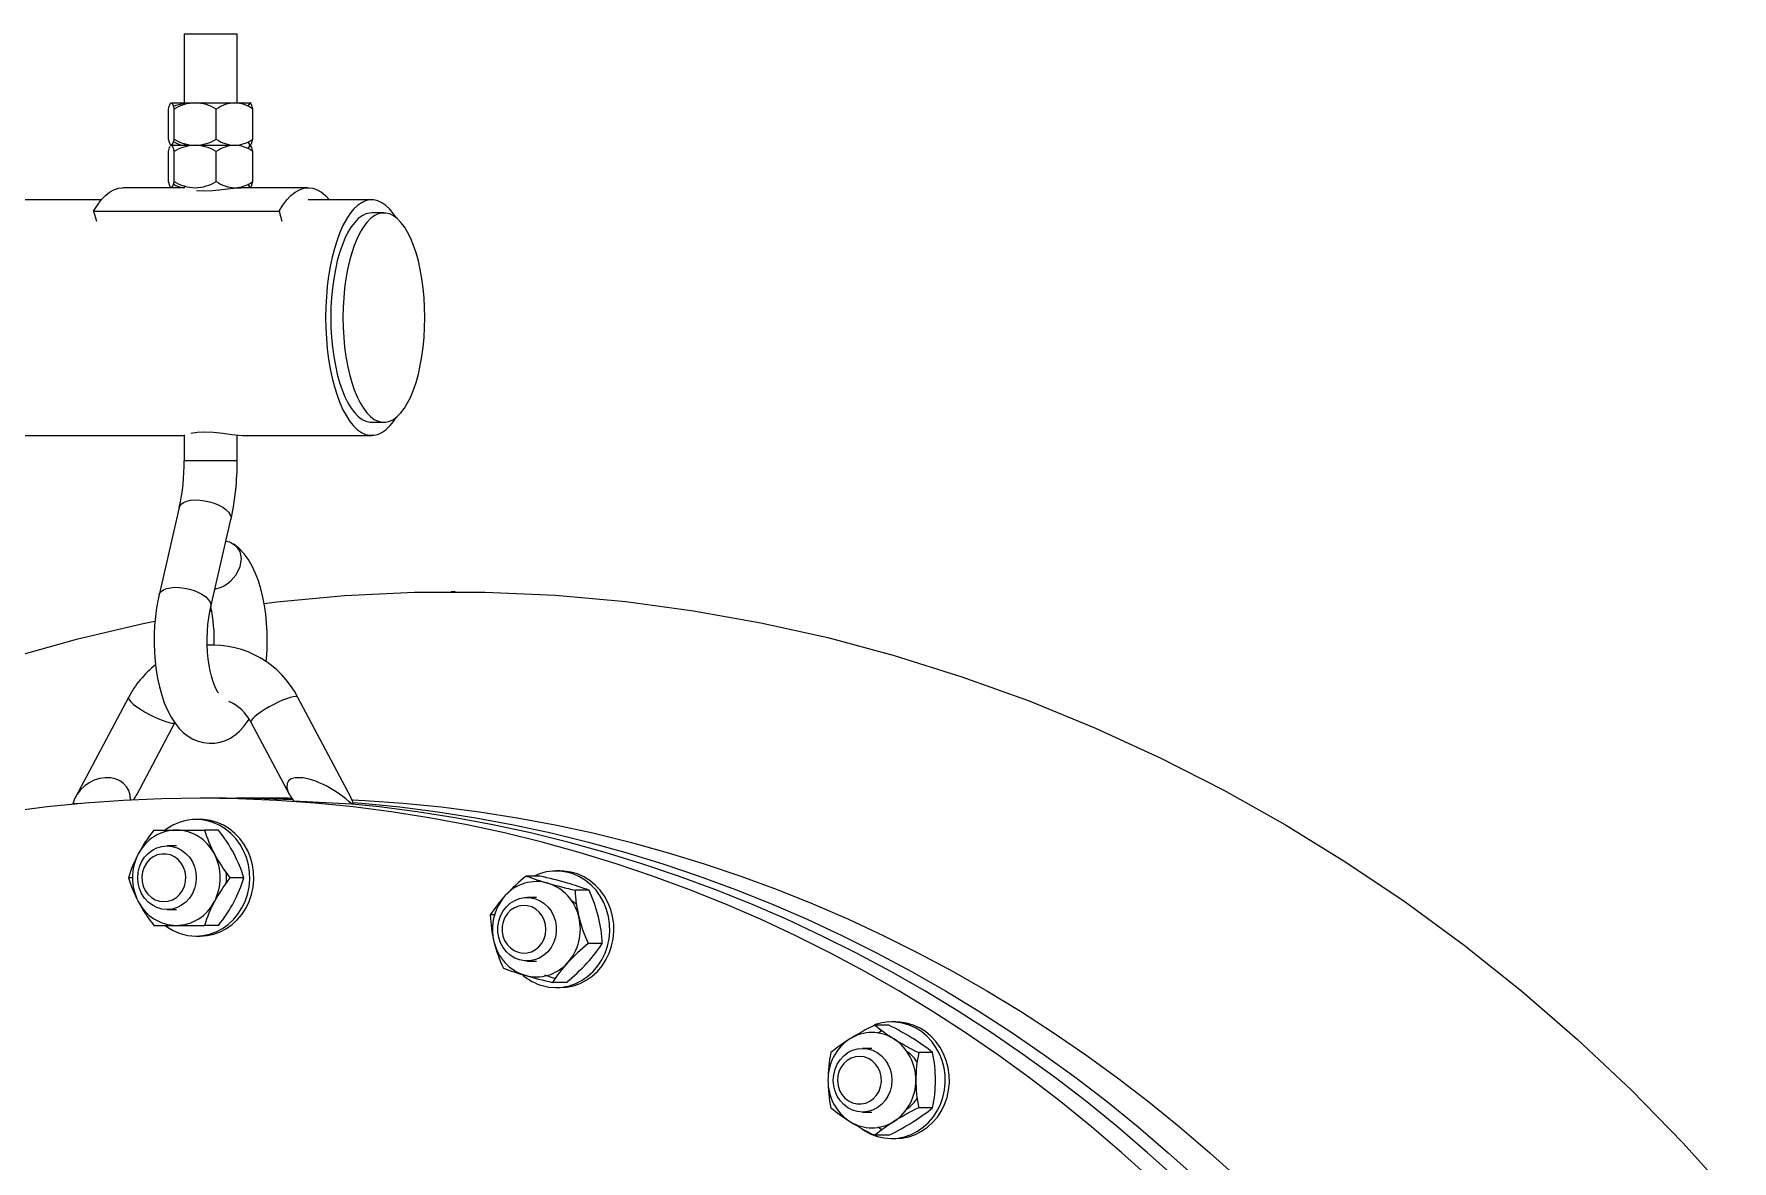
# Model space of a CAD drawing. Header units: inches. Extents: x 0 to 4731, y 0 to 1632.
# Drawn here: x 1602.51 to 1627.72, y 582.76 to 599.5 of the extents above; entities that cross this region are included whole.
import ezdxf

# ---------------------------------------------------------------- set-up
doc = ezdxf.new("R2010")
doc.units = ezdxf.units.IN
doc.header["$LTSCALE"] = 48
doc.header["$MEASUREMENT"] = 0
doc.layers.add('Equipment-AM_0', color=7, linetype='Continuous', lineweight=50)

msp = doc.modelspace()

# ---------------------------------------------------------------- linework, layer by layer
at = {"layer": 'Equipment-AM_0', "lineweight": 18}
for p, q in [((1604.73667, 599.498675), (1604.73667, 598.446954)), ((1604.73667, 599.498675), (1605.524072, 599.498675)), ((1605.524072, 598.475053), (1605.524072, 599.498675)), ((1604.50267, 597.93649), (1604.50267, 598.383694)), ((1604.53982, 598.475053), (1604.544222, 598.475053)), ((1604.544222, 598.475053), (1604.899625, 598.475053)), ((1604.585774, 597.93649), (1604.585774, 598.383694)), ((1604.899625, 598.475053), (1605.485774, 598.475053)), ((1605.213475, 597.93649), (1605.213475, 598.383694)), ((1605.485774, 598.475053), (1605.720922, 598.475053)), ((1605.758073, 597.93649), (1605.758073, 598.383694)), ((1604.73667, 597.873128), (1604.73667, 597.845131)), ((1604.50267, 597.306569), (1604.50267, 597.753773)), ((1604.53982, 597.845131), (1604.533894, 597.839205)), ((1604.53982, 597.845131), (1604.544222, 597.845131)), ((1604.544222, 597.845131), (1604.899625, 597.845131)), ((1604.585774, 597.306569), (1604.585774, 597.753773)), ((1604.899625, 597.845131), (1605.485774, 597.845131)), ((1605.213475, 597.306569), (1605.213475, 597.753773)), ((1605.758073, 597.306569), (1605.758073, 597.753773)), ((1604.73667, 597.21521), (1603.824563, 597.21521)), ((1604.73667, 597.243206), (1604.73667, 597.209067)), ((1606.57883, 597.21521), (1605.58222, 597.21521)), ((1603.507358, 597.036076), (1583.892371, 597.036076)), ((1603.392217, 596.86633), (1606.146483, 596.86633)), ((1603.392217, 596.86633), (1603.432363, 596.719592)), ((1606.146483, 596.86633), (1606.18663, 596.719592)), ((1607.521079, 597.036076), (1606.57883, 597.036076)), ((1607.70228, 596.841194), (1607.521079, 596.841194)), ((1607.521079, 593.730958), (1607.70228, 593.730958)), ((1596.018938, 593.536076), (1604.73667, 593.536076)), ((1604.73667, 593.54285), (1604.73667, 593.160092)), ((1605.524072, 593.160092), (1605.524072, 593.542177)), ((1605.595614, 593.536076), (1607.521079, 593.536076)), ((1605.524072, 593.160092), (1604.736754, 593.160092)), ((1604.663097, 592.466547), (1604.362934, 591.169112)), ((1605.130073, 590.991634), (1605.430236, 592.289069)), ((1608.75999, 591.215702), (1608.701147, 591.215702)), ((1605.116826, 590.928165), (1605.142864, 590.931787)), ((1603.908213, 589.645165), (1603.120984, 588.16389)), ((1607.211084, 588.16389), (1606.423855, 589.645165)), ((1604.037187, 588.210009), (1604.598127, 589.265492)), ((1605.728547, 589.275641), (1606.294881, 588.210009)), ((1603.202624, 588.06979), (1603.0814, 588.062888)), ((1605.358323, 588.148281), (1604.973745, 588.148281)), ((1606.28131, 588.148281), (1605.665985, 588.148281)), ((1606.28131, 588.148281), (1606.333465, 588.148213)), ((1606.361179, 588.111779), (1607.219902, 588.062888)), ((1604.973745, 587.83332), (1604.912212, 587.83332)), ((1604.286148, 587.67584), (1604.619933, 587.67584)), ((1604.619933, 587.67584), (1605.03939, 587.67584)), ((1605.245997, 587.67584), (1605.03939, 587.67584)), ((1604.619933, 587.43962), (1604.481485, 587.43962)), ((1610.32017, 587.068664), (1610.258637, 587.068664)), ((1603.967607, 586.967179), (1603.909528, 586.967179)), ((1605.622618, 586.967179), (1605.416011, 586.967179)), ((1610.020848, 586.992931), (1609.814241, 586.992931)), ((1610.748423, 586.781142), (1610.541816, 586.781142)), ((1609.966358, 586.674963), (1609.82791, 586.674963)), ((1604.286148, 586.258517), (1604.619933, 586.258517)), ((1604.481485, 586.494738), (1604.619933, 586.494738)), ((1604.619933, 586.258517), (1605.03939, 586.258517)), ((1605.245997, 586.258517), (1605.03939, 586.258517)), ((1609.343845, 586.414311), (1609.281618, 586.414311)), ((1604.912212, 586.101037), (1604.973745, 586.101037)), ((1610.943376, 585.990732), (1610.736769, 585.990732)), ((1609.82791, 585.730081), (1609.966358, 585.730081)), ((1610.410754, 585.412113), (1610.204147, 585.412113)), ((1610.258637, 585.33638), (1610.32017, 585.33638)), ((1615.197876, 584.778954), (1614.991268, 584.778954)), ((1615.302244, 584.826804), (1615.240712, 584.826804)), ((1614.948433, 584.433103), (1614.809984, 584.433103)), ((1615.850202, 584.369808), (1615.643595, 584.369808)), ((1614.809984, 583.488221), (1614.948433, 583.488221)), ((1615.850202, 583.551516), (1615.643595, 583.551516)), ((1615.094973, 583.223231), (1615.037102, 583.265059)), ((1615.197876, 583.14237), (1614.991268, 583.14237)), ((1615.240712, 583.09452), (1615.302244, 583.09452))]:
    msp.add_line(p, q, dxfattribs=at)
at = {"layer": 'Equipment-AM_0', "lineweight": 18, "flags": 128}
for points in [[(1604.50267, 598.383694), (1604.519991, 598.44248), (1604.539004, 598.473503), (1604.544222, 598.475053)], [(1604.544222, 598.475053), (1604.555021, 598.468441), (1604.565821, 598.449032), (1604.585774, 598.383694)], [(1604.574425, 598.420856), (1604.616179, 598.44248), (1604.73667, 598.472481)], [(1605.758073, 598.383694), (1605.740751, 598.44248), (1605.721738, 598.473503), (1605.716521, 598.475053)], [(1604.544222, 597.845131), (1604.533423, 597.851743), (1604.522623, 597.871152), (1604.50267, 597.93649)], [(1604.585774, 597.93649), (1604.568453, 597.877703), (1604.54944, 597.846681), (1604.544222, 597.845131)], [(1605.685634, 597.900293), (1605.69229, 597.877703), (1605.711303, 597.846681), (1605.716521, 597.845131)], [(1605.716521, 597.845131), (1605.72732, 597.851743), (1605.738119, 597.871152), (1605.758073, 597.93649)], [(1604.50267, 597.753773), (1604.519991, 597.812559), (1604.528199, 597.825951)], [(1604.535399, 597.8377), (1604.539004, 597.843581), (1604.544222, 597.845131)], [(1604.544222, 597.845131), (1604.555021, 597.83852), (1604.565821, 597.819111), (1604.585774, 597.753773)], [(1605.758073, 597.753773), (1605.740751, 597.812559), (1605.721738, 597.843581), (1605.716521, 597.845131)], [(1603.392217, 596.86633), (1603.447677, 596.956755), (1603.506005, 597.034465), (1603.566758, 597.098869), (1603.629472, 597.149476), (1603.693672, 597.185902), (1603.758867, 597.207869), (1603.824563, 597.21521)], [(1604.544222, 597.21521), (1604.533423, 597.221821), (1604.522623, 597.24123), (1604.50267, 597.306569)], [(1604.585774, 597.306569), (1604.568453, 597.247782), (1604.54944, 597.21676), (1604.544222, 597.21521)], [(1604.920415, 597.175873), (1605.030747, 597.170426), (1605.162525, 597.174522), (1605.297719, 597.186323), (1605.424634, 597.201047), (1605.527971, 597.212286), (1605.58222, 597.21521)], [(1605.685634, 597.270372), (1605.69229, 597.247782), (1605.711303, 597.21676), (1605.716521, 597.21521)], [(1605.716521, 597.21521), (1605.72732, 597.221821), (1605.738119, 597.24123), (1605.758073, 597.306569)], [(1606.146483, 596.86633), (1606.201943, 596.956755), (1606.260271, 597.034465), (1606.321024, 597.098869), (1606.383739, 597.149476), (1606.447938, 597.185902), (1606.513134, 597.207869), (1606.57883, 597.21521), (1606.644525, 597.207869), (1606.709721, 597.185902), (1606.77392, 597.149476), (1606.836635, 597.098869), (1606.896034, 597.036076)], [(1607.883025, 596.770803), (1607.8451, 596.827118), (1607.789821, 596.89525), (1607.732378, 596.950425), (1607.673234, 596.9922), (1607.612865, 597.020238), (1607.551756, 597.034314), (1607.490401, 597.034314), (1607.429293, 597.020238), (1607.368924, 596.9922), (1607.309779, 596.950425), (1607.252336, 596.89525), (1607.197057, 596.827119), (1607.144387, 596.74658), (1607.094749, 596.654282), (1607.048544, 596.550968), (1607.006144, 596.437469), (1606.967889, 596.314701), (1606.934089, 596.18365), (1606.905015, 596.045373), (1606.8809, 595.900983), (1606.861941, 595.751641), (1606.848288, 595.598551), (1606.840052, 595.442946), (1606.837299, 595.286077), (1606.840052, 595.129208), (1606.848288, 594.973602), (1606.86194, 594.820512), (1606.8809, 594.671171), (1606.905014, 594.52678), (1606.934089, 594.388503), (1606.967889, 594.257452), (1607.006144, 594.134684), (1607.048544, 594.021186), (1607.094749, 593.917871), (1607.144386, 593.825573), (1607.197057, 593.745034), (1607.252336, 593.676903), (1607.309779, 593.621727), (1607.368923, 593.579952), (1607.429292, 593.551914), (1607.490401, 593.537838), (1607.551756, 593.537838), (1607.612864, 593.551914), (1607.673234, 593.579952), (1607.732378, 593.621727), (1607.789821, 593.676902), (1607.8451, 593.745034), (1607.883025, 593.80135)], [(1607.521079, 596.841194), (1607.492166, 596.839433), (1607.434603, 596.825365), (1607.377824, 596.797358), (1607.322341, 596.755664), (1607.268659, 596.700661), (1607.217262, 596.632848), (1607.168617, 596.552838), (1607.123164, 596.461356), (1607.081314, 596.359231), (1607.043447, 596.247386), (1607.009905, 596.126837), (1606.980993, 595.998673), (1606.956972, 595.864055), (1606.938059, 595.724204), (1606.924426, 595.580384), (1606.916197, 595.4339), (1606.913446, 595.286076), (1606.916197, 595.138253), (1606.924426, 594.991768), (1606.938059, 594.847949), (1606.956972, 594.708097), (1606.980993, 594.57348), (1607.009905, 594.445316), (1607.043447, 594.324766), (1607.081314, 594.212922), (1607.123164, 594.110796), (1607.168617, 594.019314), (1607.217262, 593.939304), (1607.268659, 593.871491), (1607.322341, 593.816488), (1607.377824, 593.774794), (1607.434603, 593.746787), (1607.492166, 593.73272), (1607.521079, 593.730958)], [(1608.309913, 595.286076), (1608.307162, 595.4339), (1608.298933, 595.580384), (1608.2853, 595.724204), (1608.266387, 595.864055), (1608.242366, 595.998673), (1608.213454, 596.126837), (1608.179912, 596.247386), (1608.142045, 596.359231), (1608.100195, 596.461356), (1608.054742, 596.552838), (1608.006097, 596.632848), (1607.9547, 596.700661), (1607.901018, 596.755664), (1607.845535, 596.797358), (1607.788756, 596.825365), (1607.731193, 596.839433), (1607.673368, 596.839433), (1607.615805, 596.825365), (1607.559025, 596.797358), (1607.503543, 596.755664), (1607.44986, 596.700661), (1607.398464, 596.632848), (1607.349819, 596.552838), (1607.304365, 596.461356), (1607.262516, 596.359231), (1607.224648, 596.247386), (1607.191107, 596.126837), (1607.162195, 595.998673), (1607.138173, 595.864055), (1607.119261, 595.724204), (1607.105628, 595.580384), (1607.097399, 595.4339), (1607.094647, 595.286076), (1607.097399, 595.138253), (1607.105628, 594.991768), (1607.119261, 594.847949), (1607.138173, 594.708097), (1607.162195, 594.57348), (1607.191107, 594.445316), (1607.224648, 594.324766), (1607.262516, 594.212922), (1607.304365, 594.110796), (1607.349819, 594.019314), (1607.398464, 593.939304), (1607.44986, 593.871491), (1607.503543, 593.816488), (1607.559025, 593.774794), (1607.615805, 593.746787), (1607.673368, 593.73272), (1607.731193, 593.73272), (1607.788756, 593.746787), (1607.845535, 593.774794), (1607.901018, 593.816488), (1607.9547, 593.871491), (1608.006097, 593.939304), (1608.054742, 594.019314), (1608.100195, 594.110796), (1608.142045, 594.212922), (1608.179912, 594.324766), (1608.213454, 594.445316), (1608.242366, 594.57348), (1608.266387, 594.708097), (1608.2853, 594.847949), (1608.298933, 594.991768), (1608.307162, 595.138253), (1608.309913, 595.286076)], [(1604.834448, 593.572306), (1604.930245, 593.586406), (1605.032482, 593.590509)], [(1605.032482, 593.590509), (1605.171324, 593.584669), (1605.312721, 593.569808), (1605.444246, 593.551992), (1605.55026, 593.538958), (1605.595622, 593.537335)], [(1604.663097, 592.466547), (1604.670229, 592.486253), (1604.693038, 592.516228), (1604.728628, 592.5412), (1604.775712, 592.560267), (1604.832589, 592.572739), (1604.897204, 592.578166), (1604.967221, 592.576352), (1605.040109, 592.567362), (1605.113234, 592.55152), (1605.183953, 592.5294), (1605.24971, 592.501802), (1605.308129, 592.469722), (1605.357097, 592.434319), (1605.394846, 592.396875), (1605.420011, 592.358741), (1605.431682, 592.321296), (1605.430236, 592.289069)], [(1605.355429, 591.965721), (1605.414227, 591.954309), (1605.503082, 591.898478), (1605.56175, 591.813451), (1605.583667, 591.706117), (1605.564184, 591.585188), (1605.50113, 591.461855), (1605.428064, 591.378287)], [(1605.953576, 590.17539), (1605.958089, 590.217007), (1605.966837, 590.349959), (1605.970149, 590.483692), (1605.968053, 590.617397), (1605.960559, 590.750215), (1605.947658, 590.881284), (1605.929305, 591.009855), (1605.905387, 591.135259), (1605.875688, 591.256928), (1605.839812, 591.374416), (1605.797085, 591.487372), (1605.746448, 591.595397), (1605.686505, 591.697584), (1605.626384, 591.779407), (1605.56277, 591.848722), (1605.496, 591.906304), (1605.471179, 591.922869)], [(1604.362934, 591.169112), (1604.348811, 591.104074), (1604.326097, 590.976452), (1604.309066, 590.846105), (1604.297585, 590.713835), (1604.291568, 590.580392), (1604.29097, 590.446571), (1604.295772, 590.313187), (1604.305974, 590.181149), (1604.3216, 590.051243), (1604.342724, 589.924182), (1604.369504, 589.800588), (1604.402236, 589.680967), (1604.441441, 589.56571), (1604.487975, 589.455161), (1604.543098, 589.349885), (1604.600785, 589.261416), (1604.662583, 589.18524), (1604.727613, 589.121335), (1604.795837, 589.068714), (1604.867353, 589.026698), (1604.942005, 588.99513), (1605.019268, 588.974185), (1605.105441, 588.963789), (1605.190032, 588.966381), (1605.271634, 588.981012), (1605.349247, 589.006618), (1605.422549, 589.042343), (1605.491578, 589.087707), (1605.556673, 589.142773), (1605.618329, 589.20827), (1605.676905, 589.285462), (1605.700299, 589.323535)], [(1604.362915, 591.169032), (1604.370066, 591.188818), (1604.392875, 591.218793), (1604.428464, 591.243765), (1604.475549, 591.262832), (1604.532426, 591.275304), (1604.597041, 591.280731), (1604.667057, 591.278917), (1604.739946, 591.269927), (1604.813071, 591.254085), (1604.88379, 591.231965), (1604.949547, 591.204367), (1605.007965, 591.172287), (1605.056934, 591.136884), (1605.094683, 591.09944), (1605.119848, 591.061306), (1605.131519, 591.023861), (1605.130092, 590.991716)], [(1605.923483, 591.040379), (1606.111405, 591.066521), (1607.114578, 591.16004), (1608.154476, 591.209017), (1609.200134, 591.210052), (1610.248576, 591.163217), (1611.296821, 591.06858), (1612.298137, 590.933322), (1613.297417, 590.754601), (1614.292034, 590.532968), (1615.279362, 590.268976), (1616.286402, 589.953365), (1617.283753, 589.59355), (1618.268662, 589.1906), (1619.238379, 588.745585), (1620.17218, 588.269394), (1621.089583, 587.753736), (1621.988186, 587.199977), (1622.865589, 586.609483), (1623.744463, 585.964613), (1624.599102, 585.28202), (1625.427144, 584.563521), (1626.226228, 583.81093), (1626.988628, 583.031979), (1627.720898, 582.220777)], [(1605.246069, 589.714001), (1605.243233, 589.717217), (1605.233496, 589.730376), (1605.218958, 589.754073), (1605.201106, 589.788996), (1605.181307, 589.835449), (1605.160844, 589.893269), (1605.140895, 589.961834), (1605.122496, 590.040123), (1605.106514, 590.126815), (1605.093641, 590.220373), (1605.084398, 590.319125), (1605.079147, 590.421311), (1605.0781, 590.525129), (1605.081324, 590.628751), (1605.088739, 590.730267), (1605.100113, 590.82784), (1605.115058, 590.919693), (1605.130073, 590.991634)], [(1591.610049, 583.154428), (1591.931963, 583.537017), (1592.623344, 584.291397), (1593.364495, 585.03236), (1594.135703, 585.737414), (1594.935142, 586.404718), (1595.760988, 587.032434), (1596.59644, 587.609086), (1597.456393, 588.146562), (1598.338795, 588.643466), (1599.241592, 589.098403), (1600.192135, 589.522446), (1601.163017, 589.901043), (1602.151623, 590.233126), (1603.15534, 590.517623), (1604.129224, 590.744852), (1604.303079, 590.777134)], [(1603.908205, 589.645151), (1603.907325, 589.643153), (1603.908672, 589.626004), (1603.922567, 589.60287), (1603.948509, 589.574587), (1603.985559, 589.542178), (1604.032379, 589.506812), (1604.087276, 589.46977), (1604.148267, 589.432388), (1604.213147, 589.39602), (1604.279571, 589.361978), (1604.345138, 589.331493), (1604.407478, 589.305668), (1604.464339, 589.285435), (1604.513665, 589.271526), (1604.553674, 589.264444), (1604.582919, 589.264444), (1604.600344, 589.271526), (1604.603445, 589.2755)], [(1606.390051, 589.657253), (1606.355267, 589.653696), (1606.310396, 589.643153), (1606.257061, 589.626004), (1606.197189, 589.60287), (1606.132945, 589.574587), (1606.066649, 589.542178), (1606.000699, 589.506812), (1605.937477, 589.46977), (1605.87927, 589.432388), (1605.82818, 589.39602), (1605.786054, 589.361978), (1605.754414, 589.331493), (1605.734405, 589.305668), (1605.72675, 589.285435), (1605.728547, 589.275641)], [(1606.423855, 589.645165), (1606.413492, 589.653696), (1606.390051, 589.657253)], [(1619.095479, 582.488579), (1618.657819, 582.884012), (1618.210781, 583.266864), (1617.75467, 583.636871), (1617.2898, 583.993781), (1616.81649, 584.337349), (1616.335063, 584.66734), (1615.845849, 584.983527), (1615.349185, 585.285693), (1614.845409, 585.573632), (1614.334868, 585.847146), (1613.817911, 586.106048), (1613.294893, 586.35016), (1612.766172, 586.579315), (1612.232111, 586.793356), (1611.693075, 586.992136), (1611.149434, 587.175519), (1610.60156, 587.343379), (1610.04983, 587.495602), (1609.49462, 587.632083), (1608.936312, 587.752728), (1608.375289, 587.857454), (1607.811934, 587.946191), (1607.246634, 588.018877), (1606.679776, 588.075462), (1606.111749, 588.115908), (1605.542942, 588.140186), (1604.973745, 588.148281), (1604.404548, 588.140186), (1603.835741, 588.115908), (1603.267714, 588.075462), (1602.700856, 588.018877), (1602.135556, 587.946191)], [(1606.351796, 588.123613), (1605.92752, 588.140186), (1605.358323, 588.148281)], [(1619.480057, 582.488579), (1619.042397, 582.884012), (1618.595359, 583.266864), (1618.139248, 583.636871), (1617.674378, 583.993781), (1617.201068, 584.337349), (1616.719641, 584.66734), (1616.230427, 584.983527), (1615.733763, 585.285693), (1615.229987, 585.573632), (1614.719446, 585.847146), (1614.202489, 586.106048), (1613.679471, 586.35016), (1613.15075, 586.579315), (1612.616689, 586.793356), (1612.077653, 586.992136), (1611.534012, 587.175519), (1610.986138, 587.343379), (1610.434408, 587.495602), (1609.879198, 587.632083), (1609.32089, 587.752728), (1608.759866, 587.857454), (1608.196512, 587.946191), (1607.631211, 588.018877), (1607.182235, 588.065033)], [(1607.229247, 588.125823), (1607.419314, 588.115908), (1607.987341, 588.075462), (1608.554198, 588.018877), (1609.119498, 587.946191), (1609.682853, 587.857454), (1610.243877, 587.752728), (1610.802185, 587.632083), (1611.357394, 587.495602), (1611.909125, 587.343379), (1612.456999, 587.175519), (1613.00064, 586.992136), (1613.539676, 586.793356), (1614.073737, 586.579315), (1614.602458, 586.35016), (1615.125476, 586.106048), (1615.642433, 585.847146), (1616.152974, 585.573632), (1616.65675, 585.285693), (1617.153414, 584.983527), (1617.642628, 584.66734), (1618.124055, 584.337349), (1618.597365, 583.993781), (1619.062235, 583.636871), (1619.518345, 583.266864), (1619.965384, 582.884012), (1620.403044, 582.488579)], [(1607.244012, 588.085993), (1607.372016, 588.075462), (1607.938874, 588.018877), (1608.504174, 587.946191), (1609.067529, 587.857454), (1609.628552, 587.752728), (1610.18686, 587.632083), (1610.74207, 587.495602), (1611.2938, 587.343379), (1611.841674, 587.175519), (1612.385315, 586.992136), (1612.924351, 586.793356), (1613.458413, 586.579315), (1613.987134, 586.35016), (1614.510152, 586.106048), (1615.027108, 585.847146), (1615.537649, 585.573632), (1616.041425, 585.285693), (1616.53809, 584.983527), (1617.027303, 584.66734), (1617.50873, 584.337349), (1617.982041, 583.993781), (1618.44691, 583.636871), (1618.903021, 583.266864), (1619.350059, 582.884012), (1619.787719, 582.488579)], [(1604.912212, 586.101037), (1605.014167, 586.108148), (1605.114448, 586.129364), (1605.211408, 586.164337), (1605.303455, 586.212493), (1605.389079, 586.273041), (1605.466871, 586.344986), (1605.535557, 586.427148), (1605.594007, 586.518177), (1605.641262, 586.616579), (1605.676546, 586.720737), (1605.69928, 586.828942), (1605.70909, 586.939417), (1605.705816, 587.050348), (1605.68951, 587.159913), (1605.660442, 587.266314), (1605.619087, 587.367802), (1605.566126, 587.462713), (1605.502427, 587.549486), (1605.429037, 587.626699), (1605.347161, 587.693082), (1605.258143, 587.747545), (1605.163444, 587.789195), (1605.064621, 587.817348), (1604.963295, 587.831541), (1604.86113, 587.831541), (1604.759804, 587.817348), (1604.66098, 587.789195), (1604.566282, 587.747545), (1604.477264, 587.693082), (1604.453804, 587.67584)], [(1604.973745, 586.101037), (1605.0757, 586.108148), (1605.17598, 586.129364), (1605.272941, 586.164337), (1605.364988, 586.212493), (1605.450611, 586.273041), (1605.528404, 586.344986), (1605.597089, 586.427148), (1605.65554, 586.518177), (1605.702795, 586.616579), (1605.738079, 586.720737), (1605.760813, 586.828942), (1605.770623, 586.939417), (1605.767348, 587.050348), (1605.751043, 587.159913), (1605.721974, 587.266314), (1605.68062, 587.367802), (1605.627658, 587.462713), (1605.563959, 587.549486), (1605.490569, 587.626699), (1605.408693, 587.693082), (1605.319675, 587.747545), (1605.224977, 587.789195), (1605.126153, 587.817348), (1605.024827, 587.831541), (1604.973745, 587.83332)], [(1604.481485, 586.494738), (1604.405968, 586.501915), (1604.332746, 586.523229), (1604.264043, 586.558033), (1604.201947, 586.605268), (1604.148345, 586.663499), (1604.104864, 586.730958), (1604.072828, 586.805594), (1604.053208, 586.88514), (1604.046601, 586.967179), (1604.053208, 587.049217), (1604.072828, 587.128763), (1604.104864, 587.203399), (1604.148345, 587.270858), (1604.201947, 587.329089), (1604.264043, 587.376324), (1604.332746, 587.411128), (1604.405968, 587.432442), (1604.481485, 587.43962), (1604.557002, 587.432442), (1604.630224, 587.411128), (1604.698927, 587.376324), (1604.761023, 587.329089), (1604.814626, 587.270858), (1604.858106, 587.203399), (1604.890143, 587.128763), (1604.909762, 587.049217), (1604.916369, 586.967179), (1604.909762, 586.88514), (1604.890143, 586.805594), (1604.858106, 586.730958), (1604.814626, 586.663499), (1604.761023, 586.605268), (1604.698927, 586.558033), (1604.630224, 586.523229), (1604.557002, 586.501915), (1604.481485, 586.494738)], [(1604.435336, 586.612848), (1604.500992, 586.620101), (1604.56396, 586.641564), (1604.621662, 586.676357), (1604.671736, 586.723056), (1604.712132, 586.77975), (1604.741196, 586.844118), (1604.757738, 586.913523), (1604.76108, 586.985125), (1604.751087, 587.055992), (1604.728167, 587.123224), (1604.693258, 587.184067), (1604.647789, 587.23603), (1604.593623, 587.276986), (1604.532977, 587.305259), (1604.468333, 587.319691), (1604.402338, 587.319691), (1604.337695, 587.305259), (1604.277048, 587.276986), (1604.222882, 587.23603), (1604.177414, 587.184067), (1604.142505, 587.123224), (1604.119585, 587.055992), (1604.109591, 586.985125), (1604.112934, 586.913523), (1604.129476, 586.844118), (1604.158539, 586.77975), (1604.198935, 586.723056), (1604.249009, 586.676357), (1604.306711, 586.641564), (1604.36968, 586.620101), (1604.435336, 586.612848)], [(1610.052284, 585.365893), (1610.152459, 585.344095), (1610.254377, 585.336393), (1610.356366, 585.342912), (1610.456749, 585.363546), (1610.55388, 585.397955), (1610.646163, 585.445576), (1610.732083, 585.505626), (1610.810228, 585.577119), (1610.879317, 585.658881), (1610.938214, 585.74957), (1610.985952, 585.847696), (1611.021748, 585.951648), (1611.045014, 586.059719), (1611.055367, 586.170136), (1611.052638, 586.281084), (1611.036872, 586.390742), (1611.008327, 586.49731), (1610.967472, 586.599037), (1610.914978, 586.694253), (1610.851707, 586.781396), (1610.778698, 586.859033), (1610.697149, 586.92589), (1610.6084, 586.98087), (1610.513908, 587.023069), (1610.415224, 587.051795), (1610.31397, 587.066575), (1610.211806, 587.067168), (1610.110412, 587.053564), (1610.011451, 587.025985), (1609.932598, 586.992931)], [(1610.32017, 585.33638), (1610.417898, 585.342912), (1610.518282, 585.363546), (1610.615413, 585.397955), (1610.707695, 585.445576), (1610.793615, 585.505626), (1610.871761, 585.577119), (1610.940849, 585.658881), (1610.999746, 585.74957), (1611.047485, 585.847696), (1611.083281, 585.951648), (1611.106546, 586.059719), (1611.1169, 586.170136), (1611.114171, 586.281084), (1611.098404, 586.390742), (1611.069859, 586.49731), (1611.029004, 586.599037), (1610.97651, 586.694253), (1610.913239, 586.781396), (1610.84023, 586.859033), (1610.758682, 586.92589), (1610.669933, 586.98087), (1610.575441, 587.023069), (1610.476757, 587.051795), (1610.375502, 587.066575), (1610.32017, 587.068664)], [(1609.715354, 585.746179), (1609.64412, 585.774345), (1609.57847, 585.815521), (1609.5204, 585.868456), (1609.471674, 585.931541), (1609.433771, 586.00286), (1609.407844, 586.080245), (1609.39468, 586.161346), (1609.39468, 586.243698), (1609.407844, 586.324799), (1609.433771, 586.402184), (1609.471674, 586.473503), (1609.5204, 586.536588), (1609.57847, 586.589523), (1609.64412, 586.630699), (1609.715354, 586.658865), (1609.790007, 586.673165), (1609.865812, 586.673165), (1609.940466, 586.658865), (1610.0117, 586.630699), (1610.077349, 586.589523), (1610.135419, 586.536588), (1610.184146, 586.473503), (1610.222049, 586.402184), (1610.247976, 586.324799), (1610.261139, 586.243698), (1610.261139, 586.161346), (1610.247976, 586.080245), (1610.222049, 586.00286), (1610.184146, 585.931541), (1610.135419, 585.868456), (1610.077349, 585.815521), (1610.0117, 585.774345), (1609.940466, 585.746179), (1609.865812, 585.731879), (1609.790007, 585.731879), (1609.715354, 585.746179)], [(1609.697343, 585.860265), (1609.76249, 585.84881), (1609.828426, 585.851837), (1609.892452, 585.86922), (1609.951945, 585.900249), (1610.004472, 585.943653), (1610.04788, 585.997655), (1610.080394, 586.060045), (1610.100681, 586.128267), (1610.107912, 586.19953), (1610.10179, 586.270915), (1610.082566, 586.339499), (1610.051027, 586.402477), (1610.008464, 586.457267), (1609.95662, 586.501629), (1609.897618, 586.533745), (1609.833872, 586.552301), (1609.767992, 586.556537), (1609.702676, 586.546279), (1609.640598, 586.521948), (1609.584299, 586.48454), (1609.536085, 586.435585), (1609.497928, 586.377089), (1609.471391, 586.311447), (1609.457561, 586.241345), (1609.457004, 586.169653), (1609.469742, 586.099307), (1609.495254, 586.033187), (1609.532496, 585.973999), (1609.579943, 585.924167), (1609.635652, 585.885731), (1609.697343, 585.860265)], [(1610.562542, 586.567472), (1610.54571, 586.583216), (1610.489392, 586.626015)], [(1610.244624, 585.469938), (1610.205149, 585.482974), (1610.089803, 585.518008)], [(1614.801438, 583.237839), (1614.842068, 583.210561), (1614.933636, 583.16134), (1615.030247, 583.125243), (1615.130313, 583.102864), (1615.232192, 583.09457), (1615.334211, 583.100497), (1615.434695, 583.120548), (1615.531994, 583.154393), (1615.624509, 583.201478), (1615.710723, 583.261028), (1615.789219, 583.332067), (1615.858709, 583.413426), (1615.918051, 583.503772), (1615.966271, 583.601619), (1616.002578, 583.705362), (1616.026375, 583.813297), (1616.037271, 583.923652), (1616.035088, 584.034614), (1616.019861, 584.144363), (1615.991841, 584.251094), (1615.951487, 584.353057), (1615.899462, 584.448577), (1615.83662, 584.536085), (1615.763994, 584.614145), (1615.682775, 584.681475), (1615.594298, 584.736969), (1615.500015, 584.779716), (1615.401474, 584.809014), (1615.300293, 584.824382), (1615.198134, 584.825568), (1615.096674, 584.812552), (1614.99758, 584.785548), (1614.988145, 584.782196)], [(1615.302244, 583.09452), (1615.395744, 583.100497), (1615.496228, 583.120548), (1615.593526, 583.154393), (1615.686042, 583.201478), (1615.772256, 583.261028), (1615.850752, 583.332067), (1615.920241, 583.413426), (1615.979584, 583.503772), (1616.027804, 583.601619), (1616.064111, 583.705362), (1616.087907, 583.813297), (1616.098804, 583.923652), (1616.09662, 584.034614), (1616.081394, 584.144363), (1616.053373, 584.251094), (1616.013019, 584.353057), (1615.960994, 584.448577), (1615.898153, 584.536085), (1615.825526, 584.614145), (1615.744308, 584.681475), (1615.65583, 584.736969), (1615.561547, 584.779716), (1615.463006, 584.809014), (1615.361826, 584.824382), (1615.302244, 584.826804)], [(1615.095022, 584.698039), (1615.089477, 584.693677), (1615.035958, 584.656484)], [(1614.592542, 583.551516), (1614.530446, 583.598751), (1614.476844, 583.656983), (1614.433364, 583.724442), (1614.401327, 583.799078), (1614.381707, 583.878624), (1614.3751, 583.960662), (1614.381707, 584.042701), (1614.401327, 584.122246), (1614.433364, 584.196882), (1614.476844, 584.264341), (1614.530446, 584.322573), (1614.592542, 584.369808), (1614.661245, 584.404611), (1614.734468, 584.425926), (1614.809984, 584.433103), (1614.885501, 584.425926), (1614.958724, 584.404611), (1615.027427, 584.369808), (1615.089523, 584.322573), (1615.143125, 584.264341), (1615.186605, 584.196882), (1615.218642, 584.122246), (1615.238262, 584.042701), (1615.244869, 583.960662), (1615.238262, 583.878624), (1615.218642, 583.799078), (1615.186605, 583.724442), (1615.143125, 583.656983), (1615.089523, 583.598751), (1615.027427, 583.551516), (1614.958724, 583.516713), (1614.885501, 583.495399), (1614.809984, 583.488221), (1614.734468, 583.495399), (1614.661245, 583.516713), (1614.592542, 583.551516)], [(1614.600754, 583.653803), (1614.660952, 583.624421), (1614.725362, 583.608805), (1614.791347, 583.607594), (1614.856206, 583.620838), (1614.917284, 583.647994), (1614.972079, 583.687951), (1615.018348, 583.739073), (1615.054198, 583.799266), (1615.07816, 583.866067), (1615.089254, 583.936741), (1615.087025, 584.008394), (1615.071565, 584.078093), (1615.043506, 584.142985), (1615.003997, 584.200412), (1614.954657, 584.248024), (1614.897503, 584.283871), (1614.834878, 584.306485), (1614.769344, 584.314942), (1614.703584, 584.308895), (1614.640291, 584.288591), (1614.582056, 584.254861), (1614.531263, 584.209087), (1614.489992, 584.153142), (1614.459932, 584.089317), (1614.442313, 584.020225), (1614.437858, 583.948695), (1614.446748, 583.877654), (1614.46862, 583.810012), (1614.502578, 583.748537), (1614.547232, 583.695747), (1614.600754, 583.653803)]]:
    msp.add_lwpolyline(points, dxfattribs=at)
at = {"layer": 'Equipment-AM_0', "lineweight": 18}
for centre, radius, start, end in [((1604.919539, 597.821863), 0.653493, 91.7462926, 120.7131421), ((1604.879816, 597.822228), 0.653125, 59.27851, 88.2620552), ((1605.501146, 597.977757), 0.497533, 91.7705161, 125.3235896), ((1605.471141, 597.97996), 0.495309, 54.5988275, 88.3070667), ((1605.752206, 598.419651), 0.065899, 122.7865201, 178.9524085), ((1604.753755, 598.181018), 0.332747, 237.5282619, 267.0568736), ((1604.919745, 598.499027), 0.654206, 239.3029797, 268.2375855), ((1604.880031, 598.497219), 0.652382, 271.7210837, 300.738351), ((1605.500407, 598.340224), 0.495309, 234.5988275, 268.3070667), ((1605.470402, 598.342427), 0.497533, 271.7705161, 305.3235896), ((1604.919539, 597.191942), 0.653493, 91.7462926, 120.7131421), ((1604.879816, 597.192307), 0.653125, 59.27851, 88.2620552), ((1605.501146, 597.347835), 0.497533, 91.7705161, 125.3235896), ((1605.471141, 597.350038), 0.495309, 54.5988275, 88.3070667), ((1605.752206, 597.78973), 0.065899, 122.7865201, 178.9524085), ((1604.753755, 597.551096), 0.332747, 237.5282619, 267.0568736), ((1604.919745, 597.869106), 0.654206, 239.3029797, 268.2375855), ((1604.880031, 597.867298), 0.652382, 271.7210837, 300.738351), ((1605.500407, 597.710303), 0.495309, 234.5988275, 268.3070667), ((1605.470402, 597.712506), 0.497533, 271.7705161, 305.3235896), ((1601.656778, 593.136144), 3.079986, 347.4434882, 0.4455032), ((1601.577287, 593.144717), 3.946815, 347.4791671, 0.2232019), ((1605.095401, 591.721112), 0.477696, 281.4875406, 314.1380249), ((1602.976462, 590.512515), 2.206565, 357.716063, 12.5589016), ((1605.155839, 589.000616), 1.42243, 26.9448374, 93.089947), ((1605.229642, 588.949268), 1.493468, 127.8923395, 152.2275874), ((1605.14002, 588.982979), 0.657278, 26.4401675, 66.6190517), ((1605.66598, 568.131321), 20.01696, 88.0654287, 90.44031), ((1604.631022, 587.030643), 0.645293, 90.9846433, 153.2080903), ((1606.321565, 586.095484), 2.576906, 142.1732127, 151.5902406), ((1604.608844, 587.030643), 0.645293, 26.7919097, 89.0153567), ((1606.911422, 588.237395), 1.954443, 196.6977127, 207.9445784), ((1603.222266, 586.103107), 2.563002, 28.3841572, 37.8523895), ((1605.784036, 586.404607), 1.957108, 152.0631031, 163.2946058), ((1604.72826, 586.967179), 0.760807, 152.2425059, 207.7574941), ((1607.439742, 588.539911), 2.563002, 208.3841572, 217.8523895), ((1604.511606, 586.967179), 0.760807, 332.2425059, 27.7574941), ((1603.750586, 586.405624), 1.954443, 16.6977127, 27.9445784), ((1604.831419, 586.967178), 0.5338, 350.7711733, 9.4937563), ((1605.784036, 587.529751), 1.957108, 196.7053942, 207.9368969), ((1607.439742, 585.394446), 2.563002, 142.1476105, 151.6158428), ((1603.750586, 587.528734), 1.954443, 332.0554216, 343.3022873), ((1611.805638, 584.555162), 3.147758, 129.2451513, 136.957835), ((1609.966657, 586.291998), 0.618445, 74.1860533, 138.2733814), ((1611.400721, 591.261999), 4.554324, 249.6138145, 253.8666303), ((1608.082247, 578.715286), 8.501622, 73.9869633, 76.8190524), ((1609.93037, 586.235649), 0.682831, 12.7146619, 72.5447744), ((1612.507757, 595.16377), 8.610074, 254.0048033, 256.8012124), ((1609.176581, 582.556441), 4.507636, 69.5917801, 73.8886647), ((1612.510249, 586.851916), 1.969705, 182.0591628, 193.684361), ((1608.703801, 585.832713), 2.253885, 14.2086435, 24.8849381), ((1604.631022, 586.903714), 0.645293, 206.7919097, 269.0153567), ((1606.321565, 587.838873), 2.576906, 208.4097594, 217.8267873), ((1604.608844, 586.903714), 0.645293, 270.9846433, 333.2080903), ((1606.911422, 585.696962), 1.954443, 152.0554216, 163.3022873), ((1603.222266, 587.83125), 2.563002, 322.1476105, 331.6158428), ((1611.047522, 585.281218), 2.09817, 137.3182518, 147.3137223), ((1610.063561, 586.202797), 0.750141, 138.1148224, 194.1744334), ((1604.915191, 586.855378), 0.754347, 233.0108893, 269.7737862), ((1611.248997, 586.48494), 1.968646, 182.0560263, 193.6874974), ((1609.869154, 586.202246), 0.750141, 318.1148224, 14.1744334), ((1612.781391, 586.939161), 2.253885, 194.2086435, 204.8849381), ((1608.974944, 585.919958), 1.969705, 2.0591628, 13.684361), ((1610.002346, 586.169395), 0.682831, 192.7146619, 252.5447744), ((1611.529579, 586.575308), 2.262744, 194.2296044, 204.8639772), ((1612.713706, 583.568415), 3.126643, 129.2190687, 136.9839176), ((1609.183041, 587.119525), 2.091161, 317.3014589, 327.3305152), ((1611.063052, 589.892971), 4.554324, 249.6138145, 253.8666303), ((1610.272407, 586.112017), 0.777917, 229.3051044, 253.5627527), ((1609.966059, 586.113046), 0.618445, 254.1860533, 318.2733814), ((1612.170088, 593.794741), 8.610074, 254.0048033, 256.8012124), ((1611.964483, 584.283321), 2.091161, 137.3014589, 147.3305152), ((1608.433818, 587.83443), 3.126643, 309.2190687, 316.9839176), ((1616.930773, 580.845488), 4.385639, 116.2468806, 121.7610497), ((1616.653738, 586.782937), 2.603796, 230.321484, 238.0170982), ((1613.219859, 580.776022), 4.464976, 58.287977, 63.7040928), ((1615.017377, 583.970869), 0.721343, 123.2120479, 180.8107982), ((1616.003432, 582.363028), 2.607238, 121.9879895, 129.6734283), ((1614.948433, 584.060378), 0.608754, 57.6026398, 122.3973602), ((1614.879488, 583.970869), 0.721343, 359.1892018, 56.7879521), ((1617.646969, 588.418478), 4.517216, 238.3193177, 243.672752), ((1614.200011, 582.382831), 2.582868, 50.2902589, 58.0483233), ((1616.365762, 583.950792), 2.06968, 168.3194858, 179.7267751), ((1615.21383, 583.987621), 0.47288, 30.291616, 56.9874163), ((1617.675177, 583.950294), 2.074444, 168.3326281, 179.7136328), ((1613.823382, 583.950792), 2.06968, 0.2732249, 11.6805142), ((1615.017377, 583.950455), 0.721343, 179.1892018, 236.7879521), ((1616.370524, 583.97103), 2.074444, 180.2863672, 191.6673719), ((1614.879488, 583.950455), 0.721343, 303.2120479, 0.8107982), ((1617.670415, 583.970532), 2.06968, 180.2732249, 191.6805142), ((1613.81862, 583.97103), 2.074444, 348.3326281, 359.7136328), ((1616.001412, 585.555499), 2.603796, 230.321484, 238.0170982), ((1617.566545, 579.647909), 4.351538, 116.2252579, 121.7826723), ((1615.212009, 583.93548), 0.475363, 303.0799228, 330.1620219), ((1614.193689, 585.54725), 2.593644, 301.9678175, 309.6936003), ((1614.948433, 583.860946), 0.608754, 237.6026398, 302.3973602), ((1616.994642, 587.191041), 4.517216, 238.3193177, 243.672752), ((1616.647782, 581.146637), 2.593644, 121.9678175, 129.6936003), ((1613.274925, 587.045977), 4.351538, 296.2252579, 301.7826723)]:
    msp.add_arc(centre, radius, start, end, dxfattribs=at)
for centre, major_axis, ratio, start_param, end_param in [((1603.504538, 588.046679), (0.377378, 0.271023), 0.805604404, 5.740094317, 8.656887029), ((1606.827529, 588.046679), (0.551993, -0.344805), 0.392706557, 1.049364521, 3.990622333), ((1603.526144, 588.087333), (0.458124, 0.023149), 0.017961667, 3.382956296, 3.583291138), ((1603.504538, 588.046679), (0.551993, 0.344805), 0.392706557, 5.463664586, 5.686260738), ((1606.827529, 588.046679), (0.377378, -0.271023), 0.805604404, 0.767890931, 1.019996042), ((1606.805923, 588.087333), (0.458124, -0.023149), 0.017961667, 5.841486822, 6.041821665)]:
    msp.add_ellipse(centre, major_axis=major_axis, ratio=ratio, start_param=start_param, end_param=end_param, dxfattribs=at)

doc.saveas('drawing.dxf')
